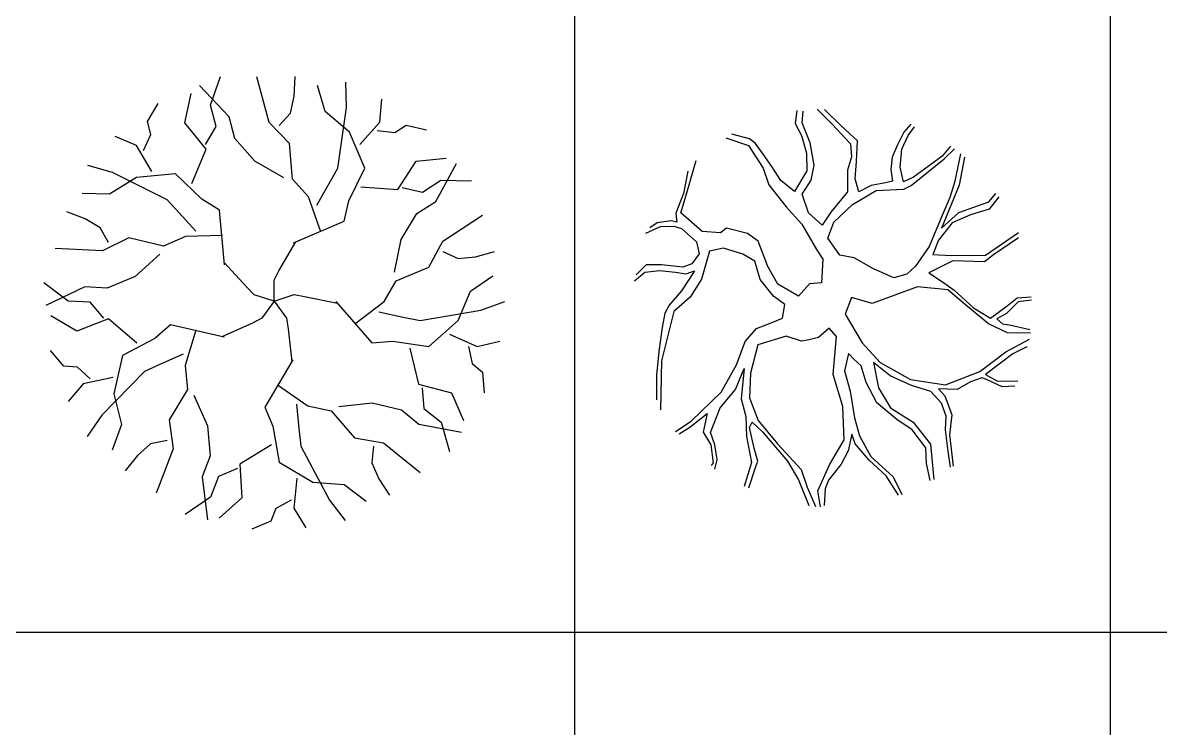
# Model space of a CAD drawing. Header units: inches. Extents: x 7658 to 73799, y 48 to 40262.
# Drawn here: x 49033 to 53314, y 28020 to 30677 of the extents above; entities that cross this region are included whole.
import ezdxf

# ---------------------------------------------------------------- set-up
doc = ezdxf.new("R2010")
doc.units = ezdxf.units.IN
doc.layers.add('www.cad-blocks.net', color=7, linetype='Continuous')

# ---------------------------------------------------------------- blocks, each defined once
blk = doc.blocks.new('A$C516926BB')
for p, q in [((39.7224, 38.5194), (39.7224, 0)), ((41.7391, 38.5194), (41.7391, 2.361)), ((0, 27.6876), (62.4121, 27.6876))]:
    blk.add_line(p, q)
blk = doc.blocks.new('A$C5FBA0C72')
at = {"color": 0}
for p, q in [((0.698, 1.5528), (0.5862, 1.6711)), ((0.6269, 1.596), (0.6655, 1.7044)), ((0.848, 1.5314), (0.8016, 1.7036)), ((0.9418, 1.6308), (0.9453, 1.7047)), ((1.0592, 1.5721), (1.0298, 1.6705)), ((1.1392, 1.5871), (1.1364, 1.6836)), ((0.5305, 1.5296), (0.5547, 1.6404)), ((0.9279, 1.567), (0.9418, 1.6308)), ((0.3901, 1.5353), (0.4306, 1.6022)), ((0.6489, 1.5158), (0.6269, 1.596)), ((1.106, 1.3588), (1.1392, 1.5871)), ((1.2648, 1.5326), (1.2724, 1.619)), ((0.7191, 1.4708), (0.698, 1.5528)), ((0.8851, 1.5194), (0.9279, 1.567)), ((1.1501, 1.4947), (1.0592, 1.5721)), ((0.4025, 1.4862), (0.3901, 1.5353)), ((0.6113, 1.4308), (0.5305, 1.5296)), ((0.6084, 1.449), (0.6489, 1.5158)), ((0.9246, 1.4519), (0.848, 1.5314)), ((1.1895, 1.4478), (1.2648, 1.5326)), ((1.2548, 1.5017), (1.3206, 1.494)), ((1.3206, 1.494), (1.3635, 1.521)), ((1.3635, 1.521), (1.4396, 1.5032)), ((0.3486, 1.4451), (0.2688, 1.479)), ((0.3749, 1.426), (0.4025, 1.4862)), ((0.7937, 1.3851), (0.7191, 1.4708)), ((1.2086, 1.3596), (1.1501, 1.4947)), ((0.406, 1.3472), (0.3486, 1.4451)), ((0.5574, 1.3014), (0.6113, 1.4308)), ((0.9359, 1.3184), (0.9246, 1.4519)), ((0.903, 1.3223), (0.7937, 1.3851)), ((1.3324, 1.2784), (1.4015, 1.3858)), ((1.4015, 1.3858), (1.5143, 1.3969)), ((1.4753, 1.2336), (1.5533, 1.3764)), ((0.2579, 1.3424), (0.1653, 1.3696)), ((0.4648, 1.2403), (0.2579, 1.3424)), ((0.4958, 1.3382), (0.3492, 1.3243)), ((0.5947, 1.2422), (0.4958, 1.3382)), ((1.0736, 1.301), (1.106, 1.3588)), ((1.148, 1.2359), (1.2086, 1.3596)), ((0.3492, 1.3243), (0.2475, 1.2617)), ((0.9959, 1.2511), (0.9359, 1.3184)), ((1.0269, 1.2205), (1.0736, 1.301)), ((1.1927, 1.2896), (1.3324, 1.2784)), ((1.3488, 1.2867), (1.4249, 1.2688)), ((1.4249, 1.2688), (1.4944, 1.3146)), ((1.4944, 1.3146), (1.6094, 1.3114)), ((0.2475, 1.2617), (0.1448, 1.2641)), ((0.6616, 1.2016), (0.5947, 1.2422)), ((1.042, 1.12), (0.9959, 1.2511)), ((0.5097, 1.1916), (0.4648, 1.2403)), ((0.6804, 0.9954), (0.6616, 1.2016)), ((1.13, 1.1597), (1.148, 1.2359)), ((1.4038, 1.1882), (1.4753, 1.2336)), ((0.1554, 1.1681), (0.0861, 1.1944)), ((0.2118, 1.1352), (0.1554, 1.1681)), ((0.5719, 1.1224), (0.5097, 1.1916)), ((0.9397, 1.0781), (1.13, 1.1597)), ((1.3454, 1.0908), (1.4038, 1.1882)), ((1.5013, 1.0843), (1.6507, 1.1817)), ((0.2438, 1.0798), (0.2118, 1.1352)), ((0.3202, 1.0966), (0.2209, 1.0483)), ((0.4506, 1.066), (0.3202, 1.0966)), ((0.5332, 1.1023), (0.4506, 1.066)), ((0.6722, 1.1057), (0.5332, 1.1023)), ((0.885, 0.9729), (0.9479, 1.0823)), ((1.3194, 0.9674), (1.3454, 1.0908)), ((1.4493, 0.9869), (1.5013, 1.0843)), ((0.2209, 1.0483), (0.0428, 1.0574)), ((0.4368, 1.0359), (0.3433, 0.9514)), ((1.5013, 1.0453), (1.5598, 1.0194)), ((1.6247, 1.0258), (1.6962, 1.0453)), ((0.7635, 0.9109), (0.6789, 1.0045)), ((1.3259, 0.935), (1.4493, 0.9869)), ((1.5598, 1.0194), (1.6247, 1.0258)), ((0.3433, 0.9514), (0.2387, 0.907)), ((0.8668, 0.9378), (0.885, 0.9729)), ((1.6052, 0.896), (1.6897, 0.9544)), ((0.0912, 0.8579), (0, 0.9281)), ((0.1542, 0.9122), (0.0072, 0.8425)), ((0.2387, 0.907), (0.1542, 0.9122)), ((0.7913, 0.8827), (0.7635, 0.9109)), ((0.8669, 0.8583), (0.8668, 0.9378)), ((1.2804, 0.857), (1.3259, 0.935)), ((0.1742, 0.8541), (0.0912, 0.8579)), ((0.8669, 0.8583), (0.7913, 0.8827)), ((0.8669, 0.8583), (0.8203, 0.7939)), ((0.8669, 0.8583), (0.9426, 0.883)), ((0.8669, 0.8583), (0.9138, 0.794)), ((0.9426, 0.883), (0.9815, 0.8765)), ((0.9815, 0.8765), (1.105, 0.8506)), ((1.0985, 0.857), (1.2349, 0.7012)), ((1.1699, 0.7726), (1.2804, 0.857)), ((1.5598, 0.7856), (1.6052, 0.896)), ((1.6442, 0.8246), (1.7352, 0.857)), ((0.2253, 0.7949), (0.1742, 0.8541)), ((1.2609, 0.8181), (1.3519, 0.7986)), ((1.4168, 0.7856), (1.6442, 0.8246)), ((0.1245, 0.7457), (0.0266, 0.8031)), ((0.2434, 0.792), (0.1245, 0.7457)), ((0.3499, 0.7008), (0.2434, 0.792)), ((0.785, 0.7762), (0.6698, 0.7246)), ((0.8203, 0.7939), (0.785, 0.7762)), ((0.9138, 0.794), (0.9197, 0.7549)), ((1.3519, 0.7986), (1.4168, 0.7856)), ((1.4493, 0.6882), (1.5598, 0.7856)), ((0.4769, 0.7691), (0.4177, 0.718)), ((0.6789, 0.7232), (0.4769, 0.7691)), ((0.5715, 0.7495), (0.5317, 0.6163)), ((0.9197, 0.7549), (0.9331, 0.6295)), ((1.5273, 0.7337), (1.6312, 0.6882)), ((0.4177, 0.718), (0.2959, 0.6536)), ((1.2349, 0.7012), (1.3129, 0.7077)), ((1.3129, 0.7077), (1.4493, 0.6882)), ((1.5987, 0.6882), (1.6117, 0.6233)), ((1.6312, 0.6882), (1.7157, 0.7077)), ((0.0757, 0.614), (0.0246, 0.6732)), ((0.2959, 0.6536), (0.2637, 0.5099)), ((0.5246, 0.6593), (0.4396, 0.6216)), ((1.3778, 0.6818), (1.4103, 0.5454)), ((0.1263, 0.6106), (0.0757, 0.614)), ((0.175, 0.5657), (0.1263, 0.6106)), ((0.4396, 0.6216), (0.3794, 0.5939)), ((0.5317, 0.6163), (0.5407, 0.5265)), ((0.9373, 0.6377), (0.8313, 0.4598)), ((1.6117, 0.6233), (1.6507, 0.5909)), ((0.2595, 0.571), (0.1487, 0.5466)), ((0.3794, 0.5939), (0.2183, 0.4287)), ((1.6507, 0.5909), (1.6572, 0.5129)), ((0.1487, 0.5466), (0.0918, 0.4812)), ((0.5407, 0.5265), (0.4714, 0.412)), ((0.8791, 0.5437), (0.9935, 0.4647)), ((1.4103, 0.5454), (1.5338, 0.5129)), ((1.4233, 0.5324), (1.4298, 0.4545)), ((0.2637, 0.5099), (0.2918, 0.3938)), ((0.5651, 0.5041), (0.6166, 0.389)), ((0.9504, 0.4712), (0.96, 0.3787)), ((1.1105, 0.4617), (1.2359, 0.4751)), ((1.2359, 0.4751), (1.3466, 0.4496)), ((1.5338, 0.5129), (1.5792, 0.4091)), ((0.2183, 0.4287), (0.1638, 0.349)), ((0.8313, 0.4598), (0.8615, 0.3877)), ((0.9935, 0.4647), (1.0817, 0.4455)), ((1.0817, 0.4455), (1.1692, 0.3442)), ((1.3466, 0.4496), (1.4119, 0.3957)), ((1.4298, 0.4545), (1.4948, 0.4026)), ((0.2918, 0.3938), (0.2578, 0.2969)), ((0.4714, 0.412), (0.4866, 0.3026)), ((0.6166, 0.389), (0.6265, 0.2759)), ((0.8615, 0.3877), (0.8852, 0.2519)), ((1.4119, 0.3957), (1.5718, 0.3657)), ((1.4948, 0.4026), (1.5273, 0.2922)), ((0.96, 0.3787), (0.9678, 0.3129)), ((1.1692, 0.3442), (1.2779, 0.3248)), ((0.4011, 0.3208), (0.3524, 0.2773)), ((0.4637, 0.3341), (0.4011, 0.3208)), ((0.4866, 0.3026), (0.4229, 0.136)), ((0.8569, 0.3179), (0.7373, 0.2448)), ((0.9678, 0.3129), (1.0751, 0.1087)), ((1.2408, 0.3128), (1.2342, 0.2492)), ((1.2779, 0.3248), (1.4167, 0.2128)), ((0.3524, 0.2773), (0.306, 0.2196)), ((0.6265, 0.2759), (0.5954, 0.1971)), ((0.729, 0.2285), (0.6569, 0.1982)), ((0.7373, 0.2448), (0.7446, 0.1174)), ((0.8852, 0.2519), (1.0119, 0.1769)), ((1.2342, 0.2492), (1.2605, 0.1894)), ((0.5954, 0.1971), (0.6163, 0.0357)), ((0.6569, 0.1982), (0.6275, 0.1204)), ((0.9525, 0.1918), (0.9414, 0.0789)), ((1.0119, 0.1769), (1.1309, 0.1678)), ((1.2605, 0.1894), (1.3011, 0.1274)), ((1.1309, 0.1678), (1.2126, 0.1055)), ((0.6275, 0.1204), (0.5326, 0.0554)), ((0.7446, 0.1174), (0.6598, 0.042)), ((0.9314, 0.1098), (0.8736, 0.0774)), ((1.0751, 0.1087), (1.1341, 0.0322)), ((0.8736, 0.0774), (0.8548, 0.0303)), ((0.9414, 0.0789), (0.986, 0.0046)), ((0.8548, 0.0303), (0.7827, 0))]:
    blk.add_line(p, q, dxfattribs=at)
for p in [(0.8663, 0.8583), (0.8669, 0.8583)]:
    blk.add_point(p, dxfattribs=at)
blk = doc.blocks.new('A$C2B80515E')
at = {"color": 0}
for p, q in [((0.6107, 1.4914), (0.6037, 1.4429)), ((0.6309, 1.4459), (0.6343, 1.4894)), ((0.6865, 1.4971), (0.7443, 1.4393)), ((0.7767, 1.4346), (0.7143, 1.4959)), ((0.6037, 1.4429), (0.628, 1.3981)), ((0.6611, 1.37), (0.6309, 1.4459)), ((0.7443, 1.4393), (0.7928, 1.3883)), ((0.8386, 1.3776), (0.7767, 1.4346)), ((1.0393, 1.4411), (1.0131, 1.4104)), ((1.0294, 1.3985), (1.0532, 1.4309)), ((0.3434, 1.3893), (0.4286, 1.3606)), ((0.4321, 1.3849), (0.3663, 1.4025)), ((0.4553, 1.3678), (0.4321, 1.3849)), ((0.628, 1.3981), (0.6466, 1.3308)), ((0.6751, 1.2868), (0.6611, 1.37)), ((0.7928, 1.3883), (0.8124, 1.3662)), ((0.835, 1.2997), (0.8386, 1.3776)), ((1.0131, 1.4104), (0.9889, 1.3629)), ((1.0058, 1.3468), (1.0294, 1.3985)), ((0.4286, 1.3606), (0.4833, 1.2743)), ((0.4834, 1.328), (0.4553, 1.3678)), ((0.5165, 1.2806), (0.4834, 1.328)), ((0.6466, 1.3308), (0.648, 1.2645)), ((0.8124, 1.3662), (0.8159, 1.3176)), ((0.9889, 1.3629), (0.9689, 1.3163)), ((0.9989, 1.279), (1.0058, 1.3468)), ((1.1892, 1.3577), (1.1576, 1.3195)), ((1.165, 1.3103), (1.2032, 1.3472)), ((1.2258, 1.329), (1.2032, 1.2208)), ((0.1937, 1.1726), (0.2316, 1.3037)), ((0.6649, 1.2291), (0.6751, 1.2868)), ((0.8159, 1.3176), (0.8006, 1.2675)), ((0.8299, 1.2343), (0.835, 1.2997)), ((0.9689, 1.3163), (0.9638, 1.2702)), ((1.0409, 1.2096), (1.165, 1.3103)), ((1.1185, 1.2908), (1.05, 1.2414)), ((1.1576, 1.3195), (1.1185, 1.2908)), ((1.2409, 1.3159), (1.2213, 1.2113)), ((0.2, 1.2639), (0.1844, 1.1795)), ((0.4833, 1.2743), (0.5055, 1.212)), ((0.5502, 1.2289), (0.5165, 1.2806)), ((0.648, 1.2645), (0.6019, 1.1872)), ((0.8006, 1.2675), (0.8016, 1.1861)), ((0.9638, 1.2702), (0.971, 1.2265)), ((1.0117, 1.2234), (0.9989, 1.279)), ((1.05, 1.2414), (1.0117, 1.2234)), ((0.5055, 1.212), (0.5704, 1.1297)), ((0.6019, 1.1872), (0.5502, 1.2289)), ((0.6306, 1.1776), (0.6649, 1.2291)), ((0.8442, 1.1855), (0.8299, 1.2343)), ((0.8902, 1.2092), (0.8442, 1.1855)), ((0.9442, 1.2193), (0.8902, 1.2092)), ((0.971, 1.2265), (0.9442, 1.2193)), ((1.0129, 1.1957), (1.0409, 1.2096)), ((1.2213, 1.2113), (1.1554, 1.0487)), ((1.2032, 1.2208), (1.1865, 1.164)), ((0.1844, 1.1795), (0.1549, 1.1053)), ((0.1738, 1.1067), (0.1937, 1.1726)), ((0.6538, 1.1068), (0.6306, 1.1776)), ((0.8016, 1.1861), (0.7384, 1.1098)), ((0.82, 1.138), (0.9093, 1.1913)), ((0.9093, 1.1913), (1.0129, 1.1957)), ((1.1865, 1.164), (1.1596, 1.1031)), ((1.3327, 1.1486), (1.3589, 1.1793)), ((1.3709, 1.1665), (1.3338, 1.1209)), ((0.5704, 1.1297), (0.6291, 1.0635)), ((0.7493, 1.0711), (0.82, 1.138)), ((1.2206, 1.1082), (1.3327, 1.1486)), ((1.3338, 1.1209), (1.2642, 1.0992)), ((0.1371, 1.0762), (0.0849, 1.0685)), ((0.1588, 1.0716), (0.1371, 1.0762)), ((0.1549, 1.1053), (0.1588, 1.0716)), ((0.2543, 1.036), (0.1738, 1.1067)), ((0.7059, 1.0608), (0.6538, 1.1068)), ((0.7384, 1.1098), (0.7059, 1.0608)), ((0.7266, 1.011), (0.7493, 1.0711)), ((1.1596, 1.1031), (1.1083, 0.9798)), ((1.1554, 1.0487), (1.2206, 1.1082)), ((1.2642, 1.0992), (1.1955, 1.0691)), ((0.0426, 1.0305), (0.097, 1.0557)), ((0.0849, 1.0685), (0.0573, 1.0504)), ((0.097, 1.0557), (0.1479, 1.0567)), ((0.1479, 1.0567), (0.1766, 1.0471)), ((0.1766, 1.0471), (0.2333, 0.9977)), ((0.3228, 1.0317), (0.2543, 1.036)), ((0.3462, 1.049), (0.3228, 1.0317)), ((0.425, 1.0294), (0.3462, 1.049)), ((0.4645, 1.0004), (0.425, 1.0294)), ((0.6291, 1.0635), (0.6848, 0.9688)), ((1.1955, 1.0691), (1.1437, 1.0036)), ((1.3203, 0.9467), (1.4441, 1.0322)), ((0.2333, 0.9977), (0.2429, 0.9523)), ((0.5013, 0.9043), (0.4645, 1.0004)), ((0.7724, 0.9467), (0.7266, 1.011)), ((1.1437, 1.0036), (1.1224, 0.9503)), ((1.4442, 1.0129), (1.3499, 0.948)), ((0.2429, 0.9523), (0.2155, 0.9149)), ((0.2821, 0.9618), (0.252, 0.8574)), ((0.3339, 0.9737), (0.2821, 0.9618)), ((0.4066, 0.9508), (0.3339, 0.9737)), ((0.4522, 0.9251), (0.4066, 0.9508)), ((0.6848, 0.9688), (0.7083, 0.9325)), ((0.8265, 0.9375), (0.7724, 0.9467)), ((1.1083, 0.9798), (1.0575, 0.9058)), ((1.1224, 0.9503), (1.1908, 0.9459)), ((1.1908, 0.9459), (1.3203, 0.9467)), ((1.3499, 0.948), (1.3168, 0.9224)), ((0.044, 0.9106), (0.0059, 0.8733)), ((0.1013, 0.9106), (0.044, 0.9106)), ((0.1809, 0.902), (0.1013, 0.9106)), ((0.2155, 0.9149), (0.1809, 0.902)), ((0.473, 0.8561), (0.4522, 0.9251)), ((0.5388, 0.8383), (0.5013, 0.9043)), ((0.7083, 0.9325), (0.7038, 0.8436)), ((0.8995, 0.8954), (0.8265, 0.9375)), ((1.0575, 0.9058), (1.0249, 0.8761)), ((1.1975, 0.9257), (1.1072, 0.8809)), ((1.3168, 0.9224), (1.1975, 0.9257)), ((0, 0.8508), (0.0386, 0.8838)), ((0.0386, 0.8838), (0.0931, 0.8898)), ((0.0931, 0.8898), (0.1533, 0.8839)), ((0.1533, 0.8839), (0.1945, 0.8766)), ((0.2052, 0.8572), (0.1765, 0.8132)), ((0.1945, 0.8766), (0.2249, 0.8888)), ((0.2249, 0.8888), (0.2052, 0.8572)), ((0.252, 0.8574), (0.209, 0.7892)), ((0.9755, 0.8625), (0.8995, 0.8954)), ((1.0249, 0.8761), (0.9755, 0.8625)), ((1.1072, 0.8809), (1.1625, 0.844)), ((0.523, 0.7925), (0.473, 0.8561)), ((0.6164, 0.7928), (0.5388, 0.8383)), ((0.6576, 0.8392), (0.6164, 0.7928)), ((0.7038, 0.8436), (0.6576, 0.8392)), ((1.0646, 0.8278), (0.8935, 0.7655)), ((1.1784, 0.817), (1.0646, 0.8278)), ((1.1625, 0.844), (1.202, 0.815)), ((1.2445, 0.7607), (1.1784, 0.817)), ((1.202, 0.815), (1.2755, 0.7494)), ((0.1765, 0.8132), (0.1297, 0.7593)), ((0.209, 0.7892), (0.1475, 0.7347)), ((0.5648, 0.7617), (0.523, 0.7925)), ((0.8166, 0.7876), (0.7921, 0.725)), ((0.8935, 0.7655), (0.8166, 0.7876)), ((1.4427, 0.7722), (1.3991, 0.7276)), ((1.4021, 0.756), (1.439, 0.7865)), ((1.439, 0.7865), (1.4916, 0.79)), ((1.4931, 0.7774), (1.4427, 0.7722)), ((0.1475, 0.7347), (0.1012, 0.55)), ((0.1142, 0.7285), (0.1035, 0.6749)), ((0.1297, 0.7593), (0.1142, 0.7285)), ((0.5559, 0.7106), (0.5648, 0.7617)), ((1.3315, 0.6891), (1.2445, 0.7607)), ((1.2755, 0.7494), (1.3397, 0.7099)), ((1.3397, 0.7099), (1.4021, 0.756)), ((0.4586, 0.6709), (0.5135, 0.692)), ((0.5135, 0.692), (0.5559, 0.7106)), ((0.7921, 0.725), (0.8557, 0.6168)), ((1.4033, 0.6554), (1.3315, 0.6891)), ((1.3991, 0.7276), (1.3632, 0.7079)), ((1.3632, 0.7079), (1.3846, 0.6884)), ((1.3846, 0.6884), (1.4106, 0.6847)), ((0.1035, 0.6749), (0.0907, 0.5846)), ((0.4155, 0.622), (0.4586, 0.6709)), ((0.5703, 0.6425), (0.4637, 0.6096)), ((0.6277, 0.6233), (0.5703, 0.6425)), ((0.7323, 0.673), (0.6919, 0.6375)), ((0.7594, 0.6416), (0.7323, 0.673)), ((1.4895, 0.654), (1.4033, 0.6554)), ((1.4106, 0.6847), (1.4869, 0.6668)), ((0.3834, 0.5344), (0.4155, 0.622)), ((0.4637, 0.6096), (0.4358, 0.5035)), ((0.6568, 0.6288), (0.6277, 0.6233)), ((0.6919, 0.6375), (0.6568, 0.6288)), ((0.7466, 0.4975), (0.7594, 0.6416)), ((0.8557, 0.6168), (0.9238, 0.5437)), ((1.397, 0.5834), (1.4861, 0.6311)), ((1.4754, 0.6024), (1.4234, 0.5755)), ((0.0907, 0.5846), (0.0821, 0.495)), ((0.8052, 0.5772), (0.7895, 0.5121)), ((0.8248, 0.5552), (0.8052, 0.5772)), ((1.2995, 0.5092), (1.397, 0.5834)), ((1.4234, 0.5755), (1.3199, 0.4981)), ((0.1012, 0.55), (0.0969, 0.3655)), ((0.3254, 0.4312), (0.3834, 0.5344)), ((0.3794, 0.4414), (0.4126, 0.5206)), ((0.4126, 0.5206), (0.4005, 0.4068)), ((0.8531, 0.5305), (0.8248, 0.5552)), ((0.8711, 0.4673), (0.8531, 0.5305)), ((0.9616, 0.4929), (0.8984, 0.5433)), ((0.8984, 0.5433), (0.918, 0.4483)), ((0.9238, 0.5437), (1.0376, 0.4793)), ((0.0821, 0.495), (0.0824, 0.4027)), ((0.4358, 0.5035), (0.4319, 0.4105)), ((0.784, 0.3779), (0.7466, 0.4975)), ((0.7895, 0.5121), (0.8113, 0.4346)), ((1.0423, 0.4566), (0.9616, 0.4929)), ((1.0376, 0.4793), (1.1695, 0.4591)), ((1.1695, 0.4591), (1.2995, 0.5092)), ((1.3066, 0.4848), (1.2637, 0.4703)), ((1.3242, 0.4796), (1.3066, 0.4848)), ((1.3199, 0.4981), (1.3654, 0.4723)), ((1.3827, 0.4519), (1.3242, 0.4796)), ((1.3654, 0.4723), (1.4417, 0.4737)), ((0.2129, 0.3221), (0.3254, 0.4312)), ((0.3217, 0.3726), (0.3794, 0.4414)), ((0.8113, 0.4346), (0.8273, 0.3346)), ((0.912, 0.3913), (0.8711, 0.4673)), ((0.918, 0.4483), (0.9629, 0.373)), ((1.1151, 0.4338), (1.0423, 0.4566)), ((1.1543, 0.3897), (1.1151, 0.4338)), ((1.214, 0.4417), (1.1437, 0.4435)), ((1.1437, 0.4435), (1.1679, 0.4179)), ((1.2637, 0.4703), (1.214, 0.4417)), ((1.4312, 0.4546), (1.3827, 0.4519)), ((0.4005, 0.4068), (0.419, 0.3394)), ((0.4319, 0.4105), (0.4653, 0.3245)), ((0.9873, 0.3282), (0.912, 0.3913)), ((1.1726, 0.3416), (1.1543, 0.3897)), ((1.1679, 0.4179), (1.1934, 0.3455)), ((0.2071, 0.2996), (0.2733, 0.3506)), ((0.2733, 0.3506), (0.258, 0.2812)), ((0.2858, 0.28), (0.3217, 0.3726)), ((0.7881, 0.2521), (0.784, 0.3779)), ((0.9629, 0.373), (1.0479, 0.3181)), ((1.1934, 0.3455), (1.1852, 0.2709)), ((0.1532, 0.2839), (0.2129, 0.3221)), ((0.419, 0.3394), (0.4214, 0.2647)), ((0.4322, 0.2989), (0.4427, 0.3181)), ((0.4427, 0.3181), (0.4809, 0.2823)), ((0.4653, 0.3245), (0.5372, 0.2371)), ((0.8273, 0.3346), (0.8458, 0.2673)), ((1.045, 0.2897), (0.9873, 0.3282)), ((1.0479, 0.3181), (1.1128, 0.2359)), ((1.1703, 0.2897), (1.1726, 0.3416)), ((0.1675, 0.2749), (0.2071, 0.2996)), ((0.258, 0.2812), (0.2871, 0.233)), ((0.3019, 0.2336), (0.2858, 0.28)), ((0.4214, 0.2647), (0.4392, 0.1672)), ((0.4499, 0.2207), (0.4322, 0.2989)), ((0.4809, 0.2823), (0.5747, 0.1712)), ((0.8176, 0.2727), (0.8037, 0.21)), ((0.8303, 0.2364), (0.8176, 0.2727)), ((0.8458, 0.2673), (0.889, 0.1895)), ((1.0954, 0.2219), (1.045, 0.2897)), ((1.1796, 0.2099), (1.1703, 0.2897)), ((1.1852, 0.2709), (1.199, 0.1534)), ((0.2871, 0.233), (0.295, 0.1658)), ((0.3106, 0.1774), (0.3019, 0.2336)), ((0.4642, 0.1719), (0.4499, 0.2207)), ((0.5372, 0.2371), (0.6271, 0.1403)), ((0.7334, 0.1581), (0.7881, 0.2521)), ((0.8821, 0.1754), (0.8303, 0.2364)), ((1.0981, 0.1624), (1.0954, 0.2219)), ((1.1128, 0.2359), (1.1263, 0.1032)), ((0.3021, 0.1414), (0.3106, 0.1774)), ((0.456, 0.1511), (0.4642, 0.1719)), ((0.8037, 0.21), (0.7777, 0.16)), ((0.9464, 0.1166), (0.8821, 0.1754)), ((0.889, 0.1895), (0.9723, 0.1129)), ((1.1888, 0.1494), (1.1796, 0.2099)), ((0.295, 0.1658), (0.2876, 0.1559)), ((0.4392, 0.1672), (0.4117, 0.0762)), ((0.4293, 0.0709), (0.456, 0.1511)), ((0.5747, 0.1712), (0.6168, 0.1019)), ((0.6271, 0.1403), (0.6498, 0.0737)), ((0.6897, 0.0598), (0.7334, 0.1581)), ((0.7777, 0.16), (0.7296, 0.0995)), ((1.112, 0.0984), (1.0981, 0.1624)), ((0.6168, 0.1019), (0.6559, 0.0041)), ((0.7296, 0.0995), (0.7165, 0.067)), ((0.9932, 0.0439), (0.9464, 0.1166)), ((0.9723, 0.1129), (1.0056, 0.0462)), ((0.6498, 0.0737), (0.681, 0.0013)), ((0.6997, 0), (0.6897, 0.0598)), ((0.7165, 0.067), (0.7132, 0.0041))]:
    blk.add_line(p, q, dxfattribs=at)

msp = doc.modelspace()

# ---------------------------------------------------------------- block references
at = {"xscale": 1000, "yscale": 1000, "zscale": 1000}
for name, p in [('A$C5FBA0C72', (49112.3, 28770)), ('A$C2B80515E', (51335.7, 28854.4))]:
    msp.add_blockref(name, p, dxfattribs=at)
at = {"layer": 'www.cad-blocks.net', "color": 155, "true_color": 0x546d8e, "xscale": 1000, "yscale": 1000, "zscale": 1000}
msp.add_blockref('A$C516926BB', (11386.7, 694.4), dxfattribs=at)

doc.saveas('drawing.dxf')
